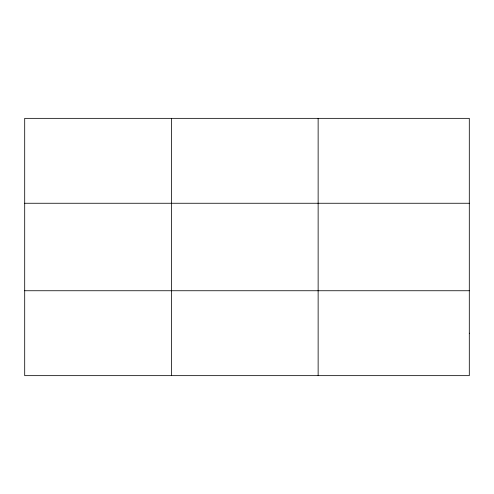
<?xml version="1.0" encoding="UTF-8"?>
<svg xmlns="http://www.w3.org/2000/svg" width="494" height="494" viewBox="0 0 494 494"><rect width="100%" height="100%" fill="white"/><g stroke="black" fill="none" stroke-linecap="round" stroke-linejoin="round"><path stroke-width="0.74" d="M171.418 118.35L171.418 375.65M318.136 118.35L318.136 375.65M24.7 203.256L469.3 203.256M24.7 290.744L469.3 290.744M469.3 333.197L469.3 375.65L24.7 375.65L24.7 118.35L469.3 118.35L469.3 333.197"/></g></svg>
